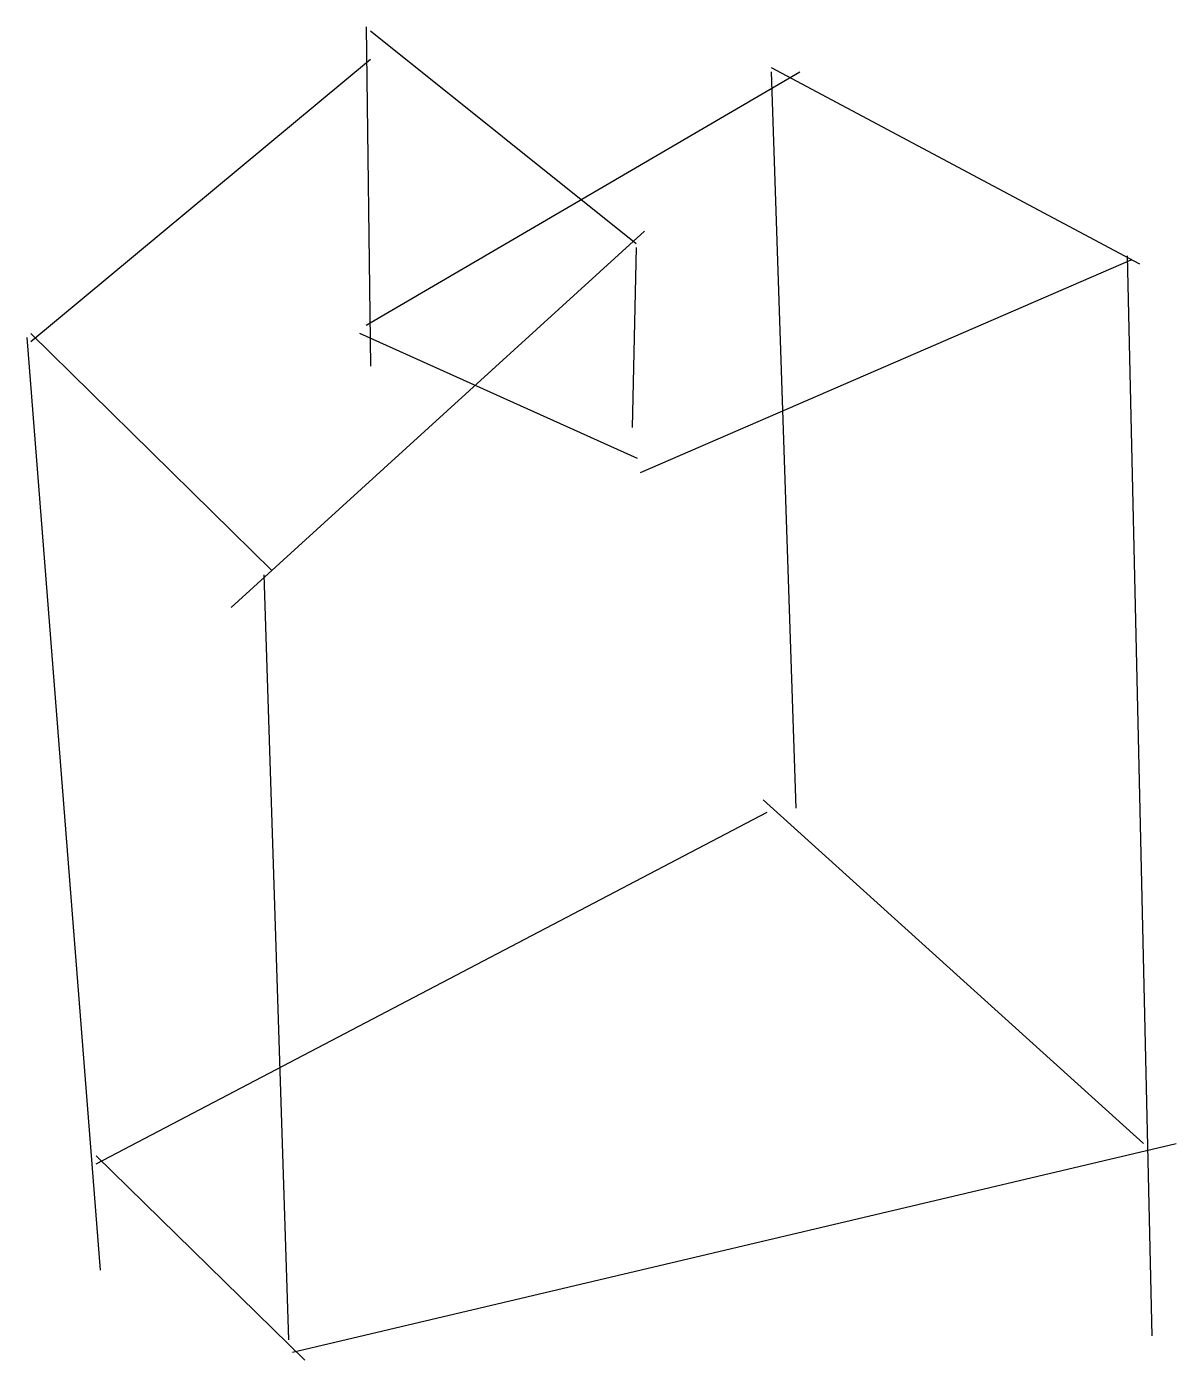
# Model space of a CAD drawing. Header units: metres. Extents: x -389 to -180, y -46 to 197.
import ezdxf

# ---------------------------------------------------------------- set-up
doc = ezdxf.new("R2010")
doc.units = ezdxf.units.M

msp = doc.modelspace()

# ---------------------------------------------------------------- linework, layer by layer
at = {"color": 0, "linetype": 'CONTINUOUS'}
for p, q in [((-327.545347, 196.750789), (-326.800079, 134.893533)), ((-326.800079, 196.005521), (-278.35765, 157.251577)), ((-326.800079, 190.788644), (-388.657334, 139.365142)), ((-327.545347, 142.346215), (-248.546924, 188.552839)), ((-253.763801, 189.298107), (-186.689669, 153.525237)), ((-253.763801, 188.552839), (-249.292192, 54.404574)), ((-352.139196, 90.922713), (-276.867114, 159.487382)), ((-278.35765, 156.506309), (-279.102918, 123.714511)), ((-277.612382, 115.516562), (-188.180205, 154.270505)), ((-188.925473, 155.015773), (-184.453864, -41.735016)), ((-328.782417, 140.944581), (-278.217676, 118.128783)), ((-389.402603, 140.11041), (-375.987776, -29.810726)), ((-388.657334, 140.855678), (-344.686514, 97.630126)), ((-346.17705, 96.884858), (-341.705442, -42.480284)), ((-255.254338, 55.89511), (-185.944401, -6.707413)), ((-376.733044, -10.433754), (-254.509069, 53.659306)), ((-340.960174, -44.716088), (-179.982256, -6.707413)), ((-376.733044, -8.943218), (-338.724369, -46.206625))]:
    msp.add_line(p, q, dxfattribs=at)

doc.saveas('drawing.dxf')
